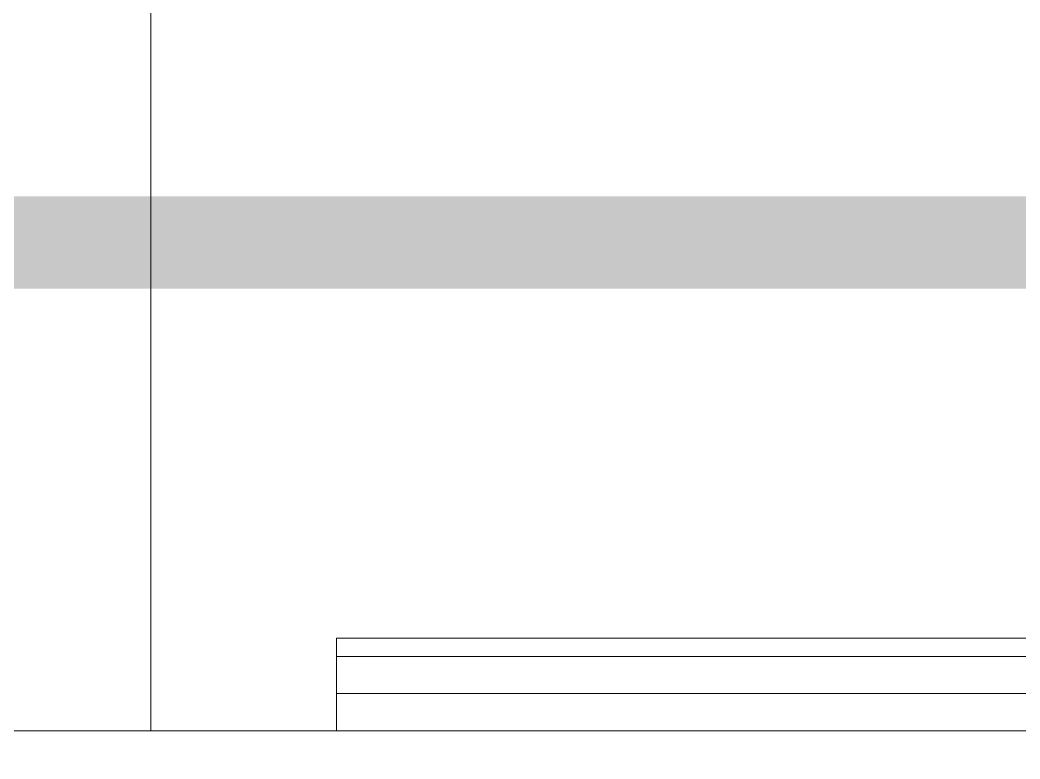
# Model space of a CAD drawing. Header units: millimetres. Extents: x -8913 to 62688, y -13000 to 43000.
# Drawn here: x 40727.2 to 40996.9, y 17317.4 to 17516.8 of the extents above; entities that cross this region are included whole.
import ezdxf
from ezdxf.enums import TextEntityAlignment as Align

# ---------------------------------------------------------------- set-up
doc = ezdxf.new("R2010")
doc.units = ezdxf.units.MM
doc.header["$MEASUREMENT"] = 0
doc.linetypes.add('HIDDEN2', pattern=[4.7625, 3.175, -1.5875])
for name, color, linetype, lineweight in [('08--DETREF', 7, 'Continuous', 25), ('08--SECTREF-1', 2, 'Continuous', 25), ('08--SECTREF-2', 4, 'Continuous', 35), ('1735 X DT-5BR-FFP$0$M--PLASTER-0', 8, 'Continuous', 9), ('1735 X DT-5BR-FFP$0$N--SANITARY-1', 9, 'Continuous', 18), ('Z--X-REF', 7, 'Continuous', 0)]:
    doc.layers.add(name, color=color, linetype=linetype, lineweight=lineweight)
doc.styles.add('ISO', font='isocp2.shx', dxfattribs={"width": 0.8})

# ---------------------------------------------------------------- blocks, each defined once
blk = doc.blocks.new('1735 X DT-5BR-FFP$0$semi-recessed wash basin plan')
blk.add_line((26402.97, 15303.62), (26402.97, 15328.59))
at = {"layer": '1735 X DT-5BR-FFP$0$M--PLASTER-0'}
blk.add_lwpolyline([(26402.97, 15303.62), (25502.97, 15303.62)], dxfattribs=at)
at = {"layer": '1735 X DT-5BR-FFP$0$N--SANITARY-1'}
for p, q in [((26452.97, 14968.59), (26452.97, 15328.59)), ((25502.97, 15308.59), (26402.97, 15308.59))]:
    blk.add_line(p, q, dxfattribs=at)
blk.add_lwpolyline([(25452.97, 14968.59), (25452.97, 15328.59), (26452.97, 15328.59)], dxfattribs=at)
at = {"layer": '1735 X DT-5BR-FFP$0$N--SANITARY-1', "color": 136}
blk.add_lwpolyline([(25452.97, 15318.59), (26402.97, 15318.59)], dxfattribs=at)
blk = doc.blocks.new('1735 X DT-5BR-FFP')
at = {"layer": '1735 X DT-5BR-FFP$0$M--PLASTER-0'}
blk.add_lwpolyline([(5975.03, 18250.02), (5975.02, 17325.03), (3275, 17325.02), (3275, 18451.03)], dxfattribs=at)
at = {"layer": '1735 X DT-5BR-FFP$0$N--SANITARY-1', "rotation": 180}
blk.add_blockref('1735 X DT-5BR-FFP$0$semi-recessed wash basin plan', (31427.99, 32653.63), dxfattribs=at)
blk = doc.blocks.new('*U216')
at = {"layer": '08--DETREF', "color": 251, "linetype": 'HIDDEN2', "ltscale": 100, "const_width": 35}
blk.add_lwpolyline([(-177889.67, 56743.75, -0.414214), (-178309.67, 56323.75), (-182667.5, 56323.75, -0.414214), (-183087.5, 56743.75), (-183087.5, 59302.94, -0.414214), (-182667.5, 59722.94), (-178309.67, 59722.94, -0.414214), (-177889.67, 59302.94)], format="xyb", close=True, dxfattribs=at)
at = {"layer": '08--SECTREF-1', "style": 'ISO', "width": 0.8, "flags": 4}
blk.add_attdef('DRG-NO', text='', height=250, dxfattribs=at).set_placement((-184474.3, 59953.74), align=Align.MIDDLE_CENTER)
at = {"layer": '08--SECTREF-2', "style": 'ISO', "width": 0.8, "flags": 4}
blk.add_attdef('SECTION', text='', height=350, dxfattribs=at).set_placement((-184474.3, 60374.37), align=Align.MIDDLE_CENTER)

msp = doc.modelspace()

# ---------------------------------------------------------------- block references
at = {"layer": 'Z--X-REF'}
msp.add_blockref('1735 X DT-5BR-FFP', (35787.5, 0), dxfattribs=at)

# ---------------------------------------------------------------- next in the draw order: block references
at = {"layer": '08--DETREF', "xscale": 0.7142857142857143, "yscale": 0.7142857142857143, "zscale": 0.7142857142857143}
msp.add_blockref('*U216', (169350.78, -25202.48), dxfattribs=at)

doc.saveas('drawing.dxf')
